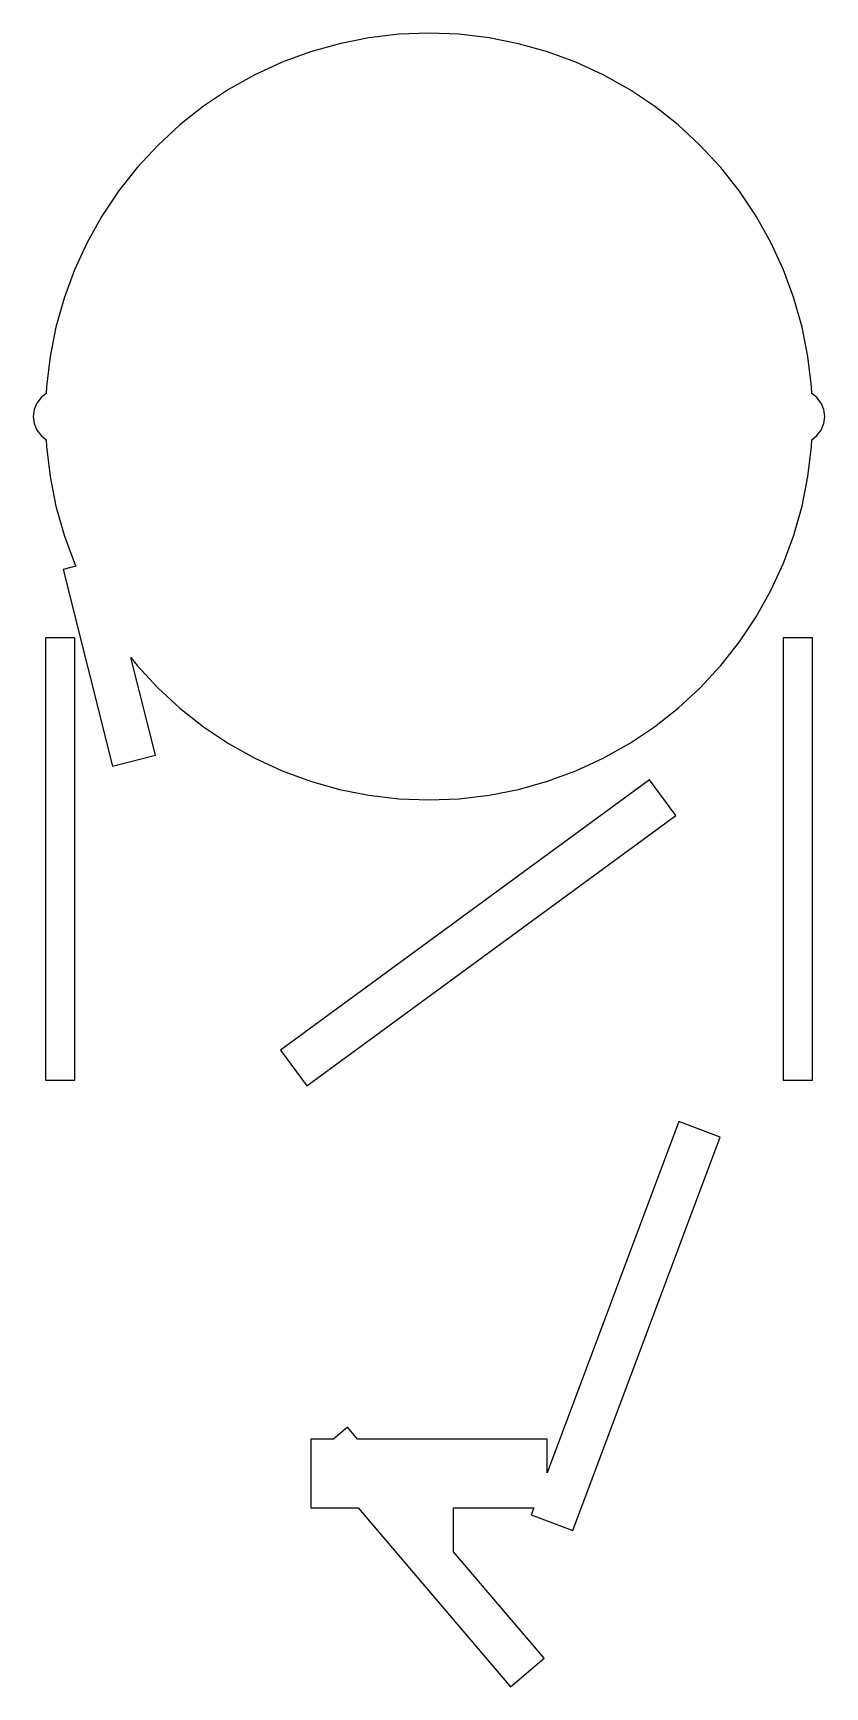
# Model space of a CAD drawing. Header units: metres. Extents: x -80 to 80, y -43 to 293.
import ezdxf

# ---------------------------------------------------------------- set-up
doc = ezdxf.new("R2010")
doc.units = ezdxf.units.M

msp = doc.modelspace()

# ---------------------------------------------------------------- linework, layer by layer
for p, q in [((-6.1198, 292.76), (-12.2019, 292.04)), ((0, 293), (-6.1198, 292.76)), ((6.1198, 292.76), (0, 293)), ((12.2019, 292.04), (6.1198, 292.76)), ((-18.2087, 290.845), (-24.1033, 289.182)), ((-12.2019, 292.04), (-18.2087, 290.845)), ((18.2087, 290.845), (12.2019, 292.04)), ((24.1033, 289.182), (18.2087, 290.845)), ((-29.8493, 287.063), (-35.4113, 284.499)), ((-24.1033, 289.182), (-29.8493, 287.063)), ((29.8493, 287.063), (24.1033, 289.182)), ((35.4113, 284.499), (29.8493, 287.063)), ((-35.4113, 284.499), (-40.7549, 281.506)), ((40.7549, 281.506), (35.4113, 284.499)), ((-40.7549, 281.506), (-45.8472, 278.103)), ((45.8472, 278.103), (40.7549, 281.506)), ((-45.8472, 278.103), (-50.6569, 274.312)), ((50.6569, 274.312), (45.8472, 278.103)), ((-50.6569, 274.312), (-55.1543, 270.154)), ((55.1543, 270.154), (50.6569, 274.312)), ((-55.1543, 270.154), (-59.3117, 265.657)), ((59.3117, 265.657), (55.1543, 270.154)), ((-59.3117, 265.657), (-63.1033, 260.847)), ((63.1033, 260.847), (59.3117, 265.657)), ((-63.1033, 260.847), (-66.5059, 255.755)), ((66.5059, 255.755), (63.1033, 260.847)), ((-66.5059, 255.755), (-69.4985, 250.411)), ((69.4985, 250.411), (66.5059, 255.755)), ((-69.4985, 250.411), (-72.0626, 244.849)), ((72.0626, 244.849), (69.4985, 250.411)), ((-72.0626, 244.849), (-74.1824, 239.103)), ((74.1824, 239.103), (72.0626, 244.849)), ((-74.1824, 239.103), (-75.8448, 233.209)), ((75.8448, 233.209), (74.1824, 239.103)), ((-75.8448, 233.209), (-77.0397, 227.202)), ((77.0397, 227.202), (75.8448, 233.209)), ((-77.0397, 227.202), (-77.7596, 221.12)), ((77.7596, 221.12), (77.0397, 227.202)), ((-78.8891, 218.889), (-79.7631, 217.75)), ((-77.8148, 219.713), (-78.8891, 218.889)), ((-77.7596, 221.12), (-77.8148, 219.713)), ((77.8148, 219.713), (77.7596, 221.12)), ((78.8891, 218.889), (77.8148, 219.713)), ((79.7631, 217.75), (78.8891, 218.889)), ((-80.3126, 216.423), (-80.5, 215)), ((-79.7631, 217.75), (-80.3126, 216.423)), ((80.3126, 216.423), (79.7631, 217.75)), ((80.5, 215), (80.3126, 216.423)), ((-80.5, 215), (-80.3126, 213.576)), ((-80.3126, 213.576), (-79.7631, 212.25)), ((-79.7631, 212.25), (-78.8891, 211.111)), ((78.8891, 211.111), (79.7631, 212.25)), ((79.7631, 212.25), (80.3126, 213.576)), ((80.3126, 213.576), (80.5, 215)), ((-78.8891, 211.111), (-77.8148, 210.287)), ((-77.8148, 210.287), (-77.7596, 208.88)), ((-77.7596, 208.88), (-77.0397, 202.798)), ((77.0397, 202.798), (77.7596, 208.88)), ((77.7596, 208.88), (77.8148, 210.287)), ((77.8148, 210.287), (78.8891, 211.111)), ((-77.0397, 202.798), (-75.8448, 196.791)), ((75.8448, 196.791), (77.0397, 202.798)), ((-75.8448, 196.791), (-74.1824, 190.897)), ((74.1824, 190.897), (75.8448, 196.791)), ((-74.1824, 190.897), (-72.0626, 185.151)), ((72.0626, 185.151), (74.1824, 190.897)), ((-72.0626, 185.151), (-71.7872, 184.553)), ((69.4985, 179.589), (72.0626, 185.151)), ((-71.7872, 184.553), (-74.3656, 183.909)), ((-74.3656, 183.909), (-64.3656, 143.909)), ((66.5059, 174.245), (69.4985, 179.589)), ((63.1033, 169.153), (66.5059, 174.245)), ((-72, 170), (-78, 170)), ((-78, 170), (-78, 80)), ((-72, 80), (-72, 170)), ((59.3117, 164.343), (63.1033, 169.153)), ((78, 170), (72, 170)), ((72, 170), (72, 80)), ((78, 80), (78, 170)), ((-55.6344, 146.091), (-60.6085, 165.988)), ((-60.6085, 165.988), (-59.3117, 164.343)), ((-59.3117, 164.343), (-55.1543, 159.846)), ((55.1543, 159.846), (59.3117, 164.343)), ((-55.1543, 159.846), (-50.6569, 155.688)), ((50.6569, 155.688), (55.1543, 159.846)), ((-50.6569, 155.688), (-45.8472, 151.897)), ((45.8472, 151.897), (50.6569, 155.688)), ((-45.8472, 151.897), (-40.7549, 148.494)), ((40.7549, 148.494), (45.8472, 151.897)), ((-40.7549, 148.494), (-35.4113, 145.501)), ((35.4113, 145.501), (40.7549, 148.494)), ((-64.3656, 143.909), (-55.6344, 146.091)), ((-35.4113, 145.501), (-29.8493, 142.937)), ((29.8493, 142.937), (35.4113, 145.501)), ((-29.8493, 142.937), (-24.1033, 140.818)), ((24.1033, 140.818), (29.8493, 142.937)), ((44.8389, 141.129), (-30.1611, 86.1288)), ((-24.1033, 140.818), (-18.2087, 139.155)), ((-18.2087, 139.155), (-12.2019, 137.96)), ((-12.2019, 137.96), (-6.1198, 137.24)), ((6.1198, 137.24), (12.2019, 137.96)), ((12.2019, 137.96), (18.2087, 139.155)), ((18.2087, 139.155), (24.1033, 140.818)), ((50.1611, 133.871), (44.8389, 141.129)), ((-6.1198, 137.24), (0, 137)), ((0, 137), (6.1198, 137.24)), ((-24.8389, 78.8712), (50.1611, 133.871)), ((-30.1611, 86.1288), (-24.8389, 78.8712)), ((-78, 80), (-72, 80)), ((72, 80), (78, 80)), ((50.7865, 71.58), (24, 0.1494)), ((59.2135, 68.4199), (50.7865, 71.58)), ((29.2135, -11.58), (59.2135, 68.4199)), ((-19.4125, 7), (-24, 7)), ((-24, 7), (-24, -7)), ((-16.5731, 9.4165), (-19.4125, 7)), ((-14.5164, 7), (-16.5731, 9.4165)), ((24, 7), (-14.5164, 7)), ((24, 0.1494), (24, 7)), ((-24, -7), (-14.4197, -7)), ((-14.4197, -7), (16.5731, -43.4165)), ((5, -15.9318), (5, -7)), ((5, -7), (21.319, -7)), ((21.319, -7), (20.7865, -8.4199)), ((20.7865, -8.4199), (29.2135, -11.58)), ((23.4269, -37.5835), (5, -15.9318)), ((16.5731, -43.4165), (23.4269, -37.5835))]:
    msp.add_line(p, q)

doc.saveas('drawing.dxf')
